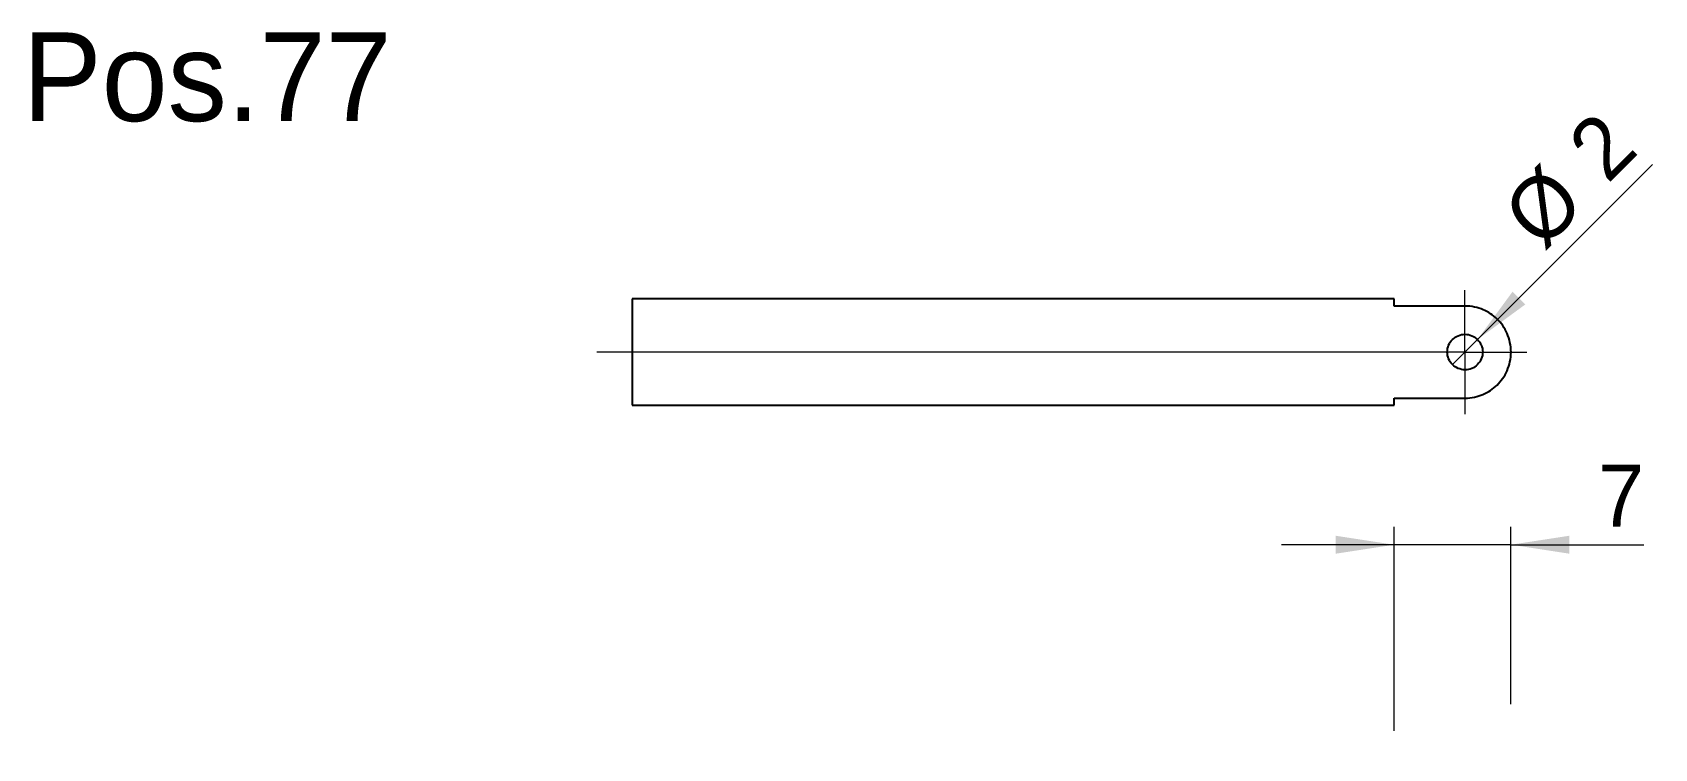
# Model space of a CAD drawing. Header units: metres. Extents: x 110.8 to 202.3, y 78.1 to 118.5.
import ezdxf

# ---------------------------------------------------------------- set-up
doc = ezdxf.new("R2010")
doc.units = ezdxf.units.M
doc.dimstyles.get("Standard").update_dxf_attribs({"dimtxt": 2.5, "dimasz": 2.5, "dimexe": 1.25, "dimexo": 0.625, "dimtad": 1, "dimcen": 2.5, "dimazin": 3, "dimtfac": 1, "dimtmove": 0, "dimatfit": 3})

# ---------------------------------------------------------------- blocks, each defined once
blk = doc.blocks.new('*D1')
at = {"color": 7, "linetype": 'Continuous', "lineweight": 18}
for q in [(202.195, 111.011), (190.91, 99.726)]:
    blk.add_line((192.324, 101.14), q, dxfattribs=at)
blk.add_solid([(192.324, 101.14), (195.018, 103.116), (194.3, 103.834)], dxfattribs=at)
at = {"color": 7, "linetype": 'Continuous', "lineweight": 18, "char_height": 3.5, "attachment_point": 1, "rotation": 45}
for s, insert in [('2', (197.196, 112.353)), ('%%c', (193.502, 108.582))]:
    blk.add_mtext(s, dxfattribs=dict(at, insert=insert))
blk = doc.blocks.new('SW_CENTERMARKSYMBOL_10')
at = {"color": 0, "linetype": 'Continuous', "lineweight": 0}
for p, q in [((0, 2.5), (0, 3.5)), ((0, 0), (0, 2.5)), ((-2.5, 0), (-3.5, 0)), ((0, 0), (-2.5, 0)), ((0, 0), (0, -2.5)), ((0, 0), (2.5, 0)), ((2.5, 0), (3.5, 0)), ((0, -2.5), (0, -3.5))]:
    blk.add_line(p, q, dxfattribs=at)
blk = doc.blocks.new('*D2')
at = {"color": 7, "linetype": 'Continuous', "lineweight": 18}
for p, q in [((187.617, 79.062), (187.617, 90.562)), ((194.215, 80.562), (194.215, 90.562)), ((187.617, 89.562), (181.267, 89.562)), ((194.215, 89.562), (187.617, 89.562)), ((194.215, 89.562), (201.717, 89.562))]:
    blk.add_line(p, q, dxfattribs=at)
for points in [[(187.617, 89.562), (184.315, 90.07), (184.315, 89.054)], [(194.215, 89.562), (197.517, 89.054), (197.517, 90.07)]]:
    blk.add_solid(points, dxfattribs=at)
at = {"color": 7, "linetype": 'Continuous', "lineweight": 18, "insert": (199.131, 94.074), "char_height": 3.5, "attachment_point": 1}
blk.add_mtext('7', dxfattribs=at)

msp = doc.modelspace()

# ---------------------------------------------------------------- linework, layer by layer
at = {"color": 7, "linetype": 'Continuous', "lineweight": 25}
for p, q in [((187.617, 103.433), (144.617, 103.433)), ((144.617, 103.433), (144.617, 97.433)), ((187.617, 103.031), (187.617, 103.433)), ((191.617, 103.031), (187.617, 103.031)), ((144.617, 97.433), (187.617, 97.433)), ((187.617, 97.835), (191.617, 97.835)), ((187.617, 97.433), (187.617, 97.835))]:
    msp.add_line(p, q, dxfattribs=at)
at = {"color": 7, "lineweight": 18}
msp.add_line((189.617, 100.433), (142.617, 100.433), dxfattribs=at)
at = {"color": 7, "linetype": 'Continuous', "lineweight": 25}
for points, knots in [([(191.617, 97.835), (191.803, 97.835), (191.983, 97.855), (192.326, 97.928), (192.484, 97.979), (192.784, 98.106), (192.926, 98.183), (193.188, 98.358), (193.311, 98.457), (193.541, 98.68), (193.648, 98.805), (193.838, 99.075), (193.922, 99.222), (194.064, 99.541), (194.119, 99.709), (194.195, 100.062), (194.215, 100.247), (194.216, 100.611), (194.196, 100.797), (194.121, 101.15), (194.066, 101.32), (193.855, 101.799), (193.658, 102.072), (193.201, 102.517), (192.936, 102.695), (192.488, 102.886), (192.327, 102.938), (191.986, 103.011), (191.803, 103.031), (191.617, 103.031)], [0, 0, 0, 0, 0.0625, 0.0625, 0.125, 0.125, 0.1875, 0.1875, 0.25, 0.25, 0.3125, 0.3125, 0.375, 0.375, 0.4375, 0.4375, 0.5, 0.5, 0.5625, 0.5625, 0.625, 0.625, 0.75, 0.75, 0.875, 0.875, 0.9375, 0.9375, 1, 1, 1, 1]), ([(190.617, 100.433), (190.617, 100.3), (190.644, 100.169), (190.745, 99.928), (190.819, 99.817), (191.002, 99.634), (191.113, 99.56), (191.353, 99.46), (191.485, 99.433), (191.748, 99.433), (191.88, 99.459), (192.123, 99.56), (192.232, 99.634), (192.417, 99.818), (192.49, 99.928), (192.591, 100.169), (192.617, 100.302), (192.617, 100.564), (192.591, 100.696), (192.491, 100.938), (192.417, 101.048), (192.232, 101.233), (192.123, 101.306), (191.88, 101.407), (191.749, 101.433), (191.486, 101.433), (191.354, 101.407), (191.113, 101.306), (191.002, 101.232), (190.819, 101.049), (190.745, 100.939), (190.644, 100.697), (190.617, 100.566), (190.617, 100.433)], [0, 0, 0, 0, 0.0625, 0.0625, 0.125, 0.125, 0.1875, 0.1875, 0.25, 0.25, 0.3125, 0.3125, 0.375, 0.375, 0.4375, 0.4375, 0.5, 0.5, 0.5625, 0.5625, 0.625, 0.625, 0.6875, 0.6875, 0.75, 0.75, 0.8125, 0.8125, 0.875, 0.875, 0.9375, 0.9375, 1, 1, 1, 1])]:
    msp.add_open_spline(points, degree=3, knots=knots, dxfattribs=at)

# ---------------------------------------------------------------- block references
at = {"color": 7, "linetype": 'Continuous', "lineweight": 0}
msp.add_blockref('SW_CENTERMARKSYMBOL_10', (191.617, 100.433), dxfattribs=at)

# ---------------------------------------------------------------- texts
at = {"insert": (110.212, 118.465), "char_height": 5, "attachment_point": 1}
msp.add_mtext('Pos.77', dxfattribs=at)

# ---------------------------------------------------------------- dimensions: what is measured, and where the dimension line sits
at = {"color": 7, "linetype": 'Continuous', "lineweight": 18}
dim = msp.add_diameter_dim_2p(p1=(190.91, 99.726), p2=(192.324, 101.14), dimstyle='Standard', dxfattribs=at)
dim.commit()
dim.dimension.update_dxf_attribs({"geometry": '*D1', "text_midpoint": (199.649, 108.465), "dimtype": 163})
dim = msp.add_linear_dim(base=(187.617, 89.562), p1=(194.215, 79.562), p2=(187.617, 78.062), dimstyle='Standard', dxfattribs=at)
dim.commit()
dim.dimension.update_dxf_attribs({"geometry": '*D2', "text_midpoint": (200.424, 89.562), "dimtype": 160})

doc.saveas('drawing.dxf')
